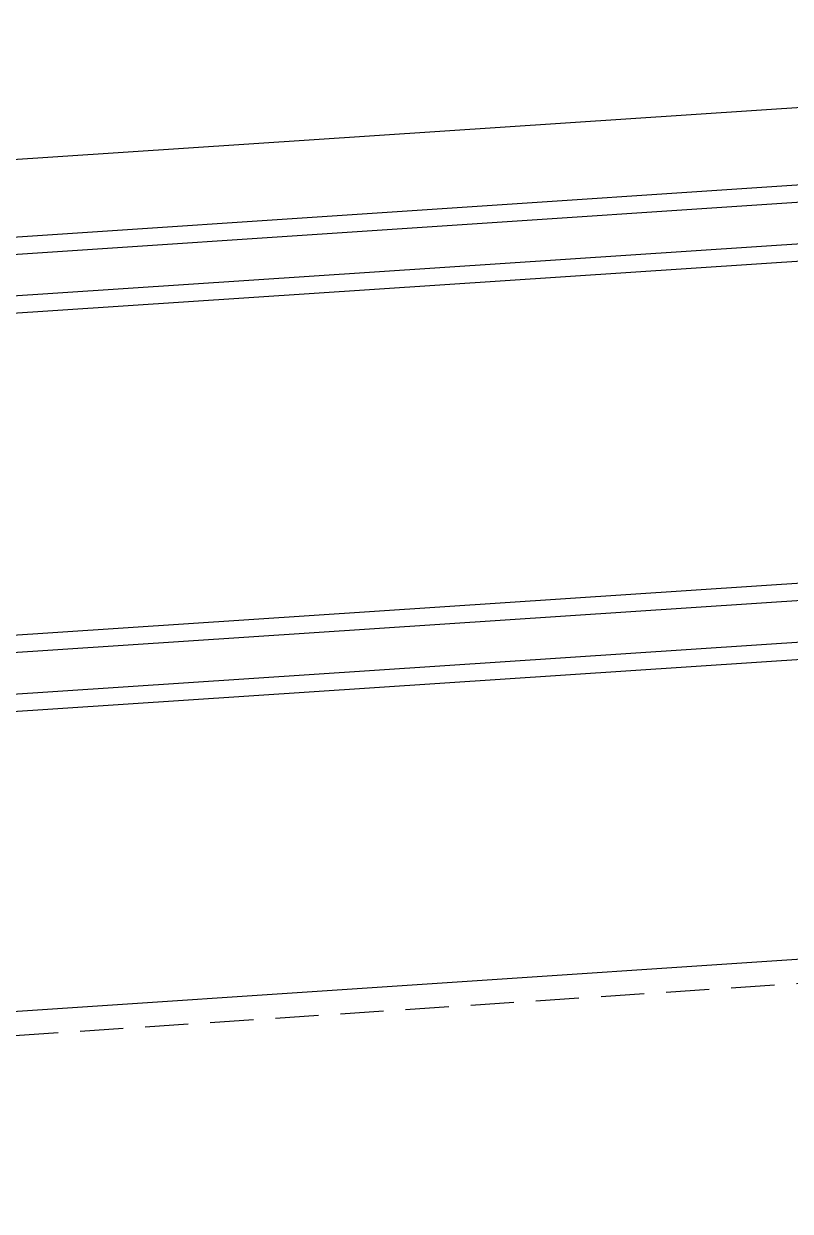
# Model space of a CAD drawing. Header units: millimetres. Extents: x 13515 to 183937, y -33900 to -660.
# Drawn here: x 118696.39 to 118699.87, y -19196.79 to -19191.41 of the extents above; entities that cross this region are included whole.
import ezdxf

# ---------------------------------------------------------------- set-up
doc = ezdxf.new("R2010")
doc.units = ezdxf.units.MM
doc.header["$LTSCALE"] = 100
doc.header["$MEASUREMENT"] = 0
doc.linetypes.add('HIDDEN2', pattern=[0.1875, 0.125, -0.0625])
doc.layers.get('0').update_dxf_attribs({"linetype": 'CONTINUOUS'})
doc.layers.add('ELE9', color=9, linetype='CONTINUOUS')
doc.layers.add('WIN-G', color=252, linetype='CONTINUOUS')

# ---------------------------------------------------------------- blocks, each defined once
blk = doc.blocks.new('A$C37502152')
at = {"layer": 'WIN-G', "linetype": 'HIDDEN2'}
blk.add_line((703.15, 253), (89.5, 253), dxfattribs=at)
at = {"ltscale": 1000}
blk.add_wipeout([(1400, 246), (0, 246), (0, 0), (1400, 0)], dxfattribs=at)
at = {"layer": 'WIN-G'}
for p, q in [((1347, 246), (53, 246)), ((127.38, 159.5), (717.15, 159.5)), ((128, 154.5), (717.15, 154.5)), ((128, 142.5), (717.15, 142.5)), ((127.38, 137.5), (717.15, 137.5)), ((127.38, 44.5), (717.15, 44.5)), ((128, 39.5), (717.15, 39.5)), ((128, 27.5), (717.15, 27.5)), ((127.38, 22.5), (717.15, 22.5)), ((1336, 0), (64, 0))]:
    blk.add_line(p, q, dxfattribs=at)
blk = doc.blocks.new('FGHJ')
at = {"layer": 'ELE9', "ltscale": 0.1}
blk.add_lwpolyline([(37030999.07, 67646.34), (37004299.07, 67646.34, 0.414214), (36980799.07, 44146.34), (36980799.07, 24146.34)], format="xyb", dxfattribs=at)
at = {"layer": 'ELE9', "ltscale": 0.1, "rotation": 183.8010239330026}
blk.add_blockref('A$C37502152', (37003435.29, 67780.26), dxfattribs=at)

msp = doc.modelspace()

# ---------------------------------------------------------------- block references
at = {"xscale": 0.01565102769230769, "yscale": 0.01565102769230769, "zscale": 0.01565102769230769}
msp.add_blockref('FGHJ', (-460436.1937, -20252.2424), dxfattribs=at)

doc.saveas('drawing.dxf')
